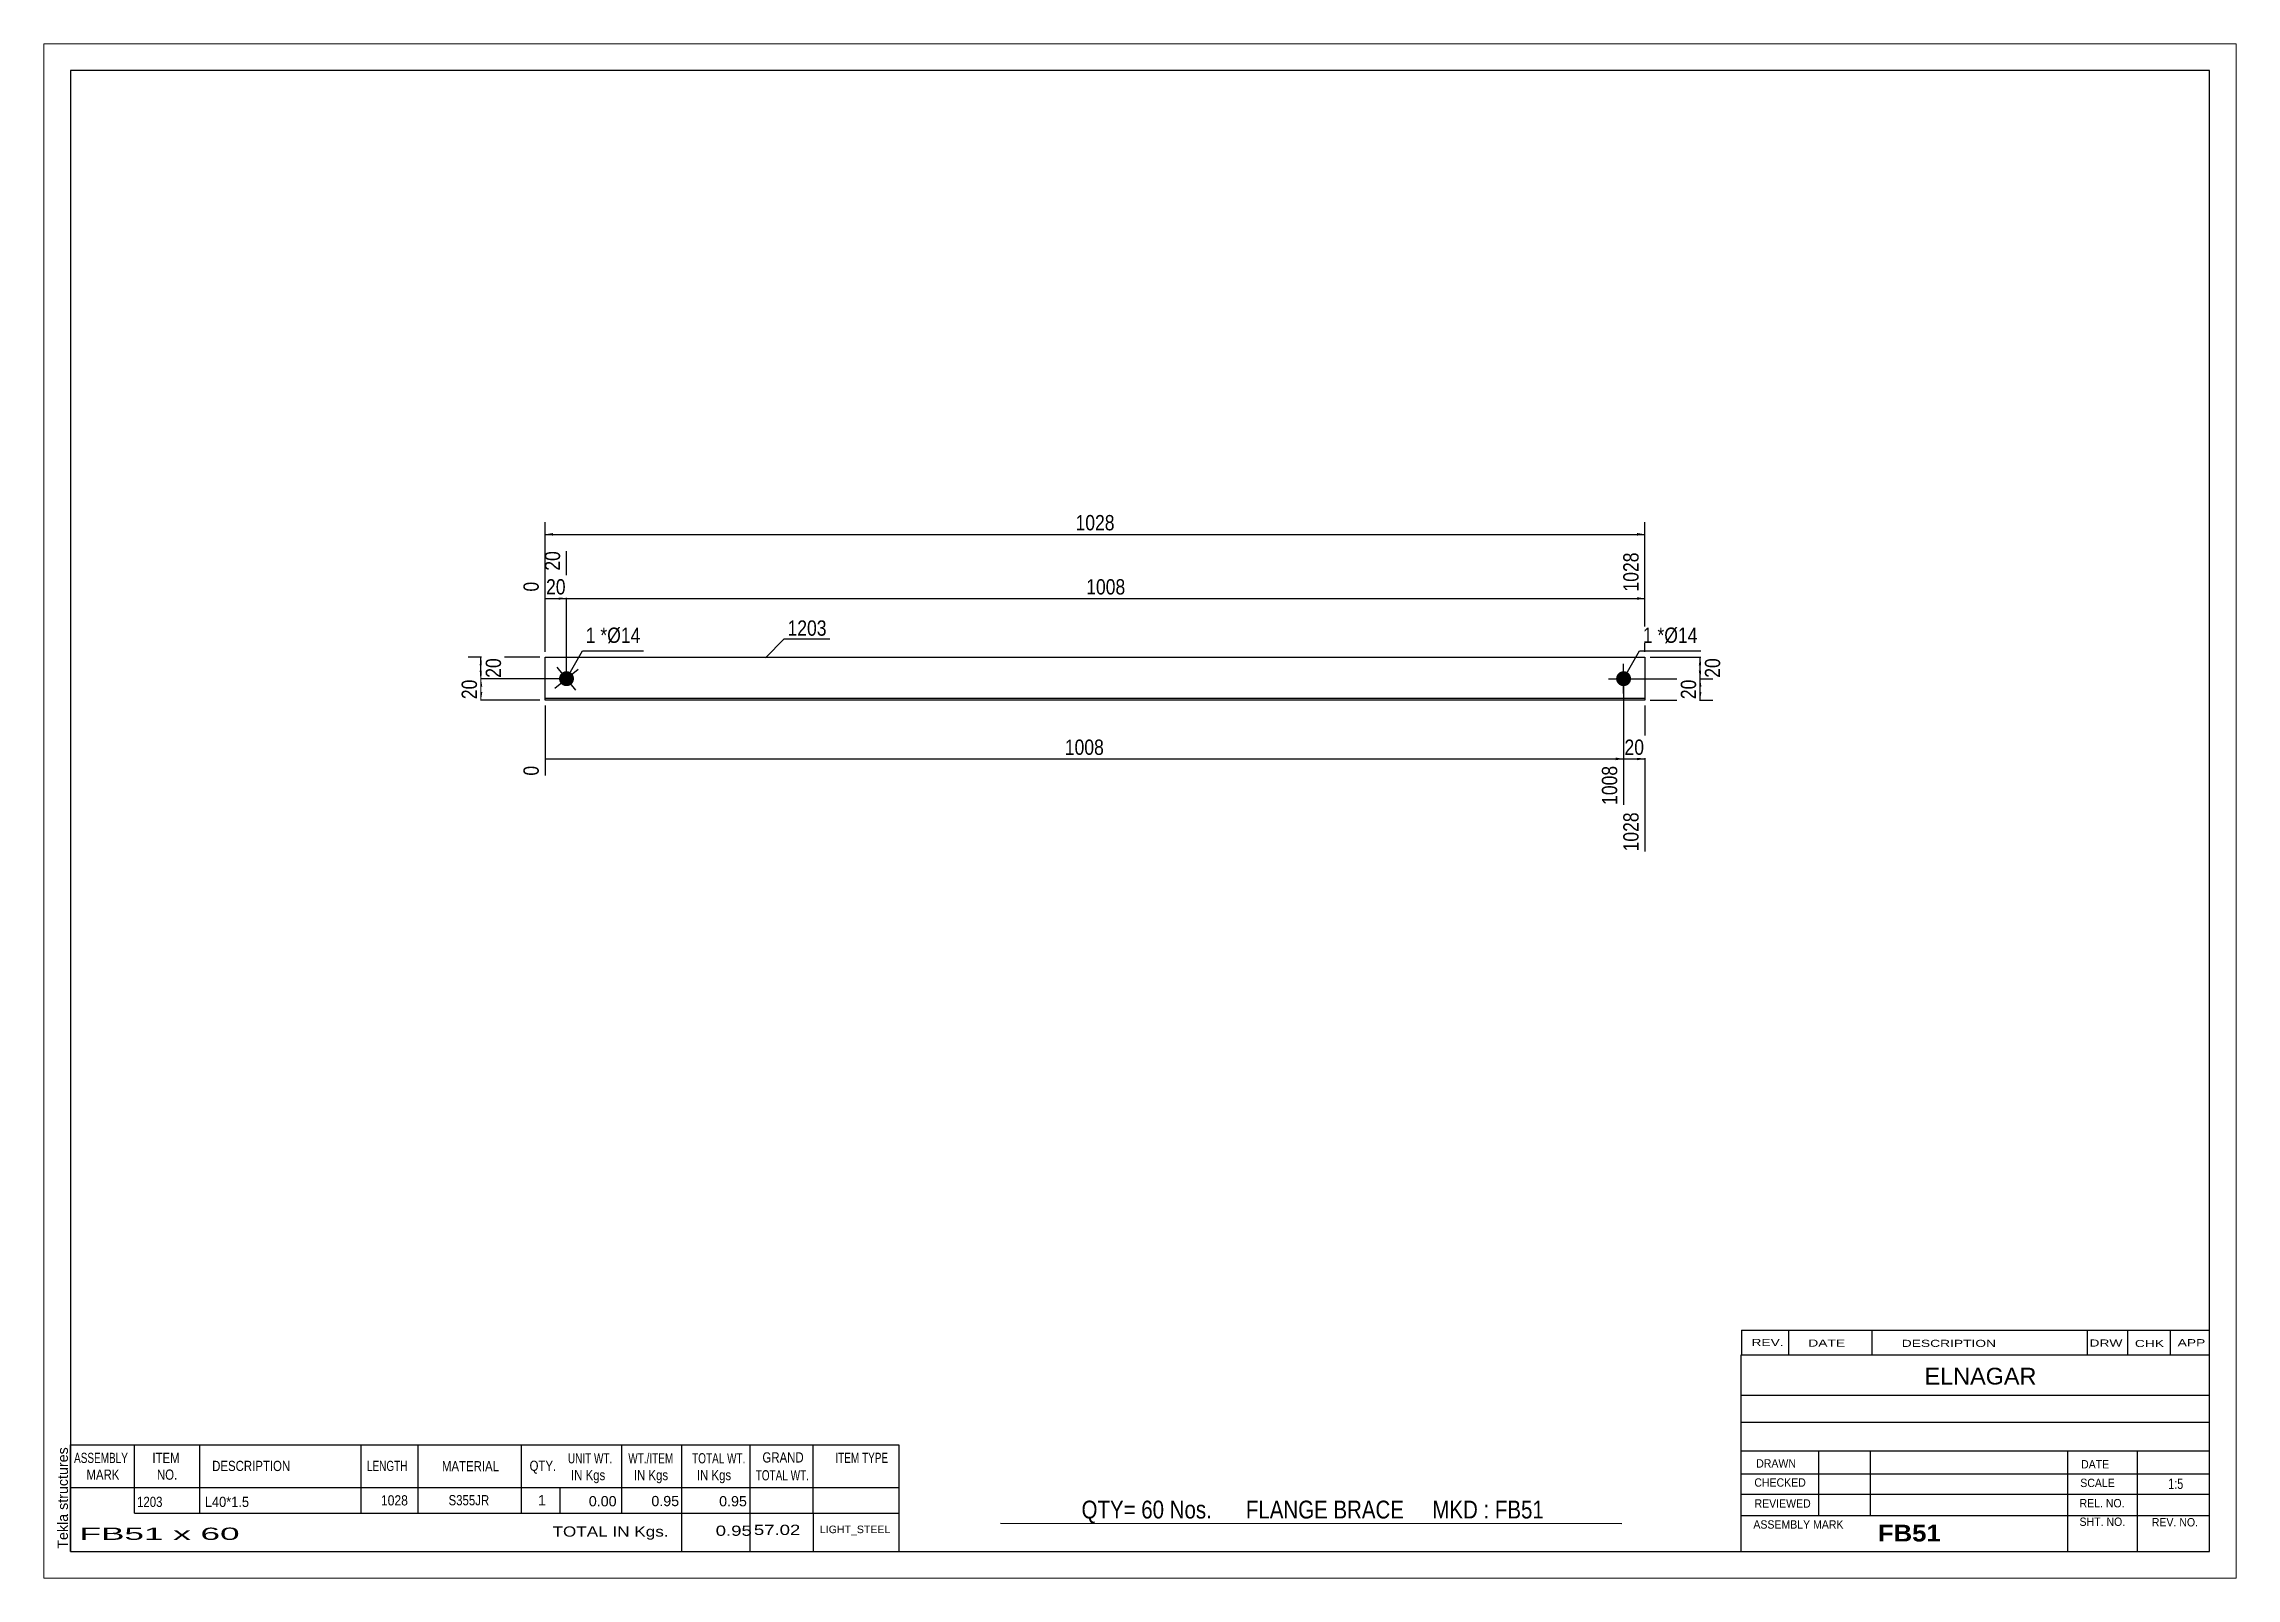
# Paper-space layout 'Layout1' of a CAD drawing. Header units: millimetres. Extents: x 0 to 410, y 0 to 287.
# The model-space entities are those that its viewports show. They can reach past a viewport. Long polylines and large blocks are cut down to what shows.
import ezdxf

# ---------------------------------------------------------------- set-up
doc = ezdxf.new("R2010")
doc.units = ezdxf.units.MM
doc.layers.add('Viewport layer', color=7, linetype='Continuous', plot=False)
doc.styles.add('Arial', font='ARIAL.TTF', dxfattribs={"height": 0.2})
doc.styles.add('Arial Bold', font='ARIALBD.TTF', dxfattribs={"height": 0.2})
doc.styles.add('Arial Narrow', font='ARIALN.TTF', dxfattribs={"height": 0.2})

# ---------------------------------------------------------------- blocks, each defined once
blk = doc.blocks.new('Unknown-629080271-1970')
at = {"color": 5, "linetype": 'Continuous'}
for p, q in [((405, 282), (5, 282)), ((5, 282), (5, 5)), ((405, 5), (405, 282)), ((5, 5), (405, 5))]:
    blk.add_line(p, q, dxfattribs=at)
at = {"color": 174, "linetype": 'Continuous', "style": 'Arial'}
blk.add_text('Tekla structures', height=1.9102, rotation=90, dxfattribs=at).set_placement((4.5, 5.5))
blk = doc.blocks.new('Part-629080271-1723 - 1708')
at = {"color": 2, "linetype": 'Continuous'}
for p, q in [((93.75, 164.25), (93.75, 172.25)), ((93.75, 172.25), (299.44, 172.25)), ((299.44, 172.25), (299.44, 164.25)), ((299.44, 164.55), (93.75, 164.55)), ((299.44, 164.25), (93.75, 164.25))]:
    blk.add_line(p, q, dxfattribs=at)
blk = doc.blocks.new('Bolt-629080271-1724 - 1708')
at = {"linetype": 'Continuous'}
blk.add_hatch(color=3, dxfattribs=at).paths.add_polyline_path([(96.86, 169.33, -1), (98.64, 167.17, -1)])
at = {"color": 3, "linetype": 'Continuous'}
for p, q in [((95.58, 166.48), (99.92, 170.02)), ((99.52, 166.08), (95.98, 170.42))]:
    blk.add_line(p, q, dxfattribs=at)
blk = doc.blocks.new('Bolt-629080271-1725 - 1708')
at = {"linetype": 'Continuous'}
blk.add_hatch(color=3, dxfattribs=at).paths.add_polyline_path([(295.44, 169.65, -1), (295.44, 166.85, -1)])
at = {"color": 3, "linetype": 'Continuous'}
for p, q in [((292.64, 168.25), (298.24, 168.25)), ((295.44, 165.45), (295.44, 171.05))]:
    blk.add_line(p, q, dxfattribs=at)
blk = doc.blocks.new('StraightDimension-629080271-1731 - 1708')
at = {"linetype": 'Continuous'}
blk.add_hatch(color=7, dxfattribs=at).paths.add_polyline_path([(297.94, 183.5), (299.44, 183.25), (297.94, 183)])
at = {"color": 7, "linetype": 'Continuous'}
for p, q in [((97.75, 169.25), (97.75, 192.11)), ((299.44, 173.25), (299.44, 191.86)), ((97.75, 183.25), (299.44, 183.25))]:
    blk.add_line(p, q, dxfattribs=at)
at = {"color": 0, "linetype": 'Continuous'}
blk.add_wipeout([(298.84, 192.46), (294.64, 192.46), (294.64, 183.95), (298.84, 183.95)], dxfattribs=at)
at = {"color": 0}
blk.add_wipeout([(202.85, 183.4), (202.85, 187.6), (194.34, 187.6), (194.34, 183.4)], dxfattribs=at)
at = {"color": 3, "linetype": 'Continuous', "style": 'Arial Narrow'}
blk.add_text('1028', height=2.863, rotation=90.0002, dxfattribs=at).set_placement((298.24, 184.55))
at = {"color": 3, "style": 'Arial Narrow'}
blk.add_text('1008', height=2.863, dxfattribs=at).set_placement((194.94, 184))
blk = doc.blocks.new('StraightDimension-629080271-1732 - 1708')
at = {"linetype": 'Continuous'}
blk.add_hatch(color=7, dxfattribs=at).paths.add_polyline_path([(96.25, 183.5), (97.75, 183.25), (96.25, 183)])
at = {"color": 7, "linetype": 'Continuous'}
for p, q in [((97.75, 169.25), (97.75, 192.11)), ((93.75, 173.25), (93.75, 186.38)), ((93.75, 183.25), (97.75, 183.25))]:
    blk.add_line(p, q, dxfattribs=at)
at = {"color": 0}
blk.add_wipeout([(98.18, 183.4), (98.18, 187.6), (93.32, 187.6), (93.32, 183.4)], dxfattribs=at)
at = {"color": 0, "linetype": 'Continuous'}
blk.add_wipeout([(97.15, 192.71), (92.95, 192.71), (92.95, 187.85), (97.15, 187.85)], dxfattribs=at)
blk.add_wipeout([(93.15, 186.98), (88.95, 186.98), (88.95, 183.95), (93.15, 183.95)], dxfattribs=at)
at = {"color": 3, "linetype": 'Continuous', "style": 'Arial Narrow'}
for s, height, p in [('20', 2.863, (96.55, 188.45)), ('0', 2.86, (92.55, 184.55))]:
    blk.add_text(s, height=height, rotation=90.0002, dxfattribs=at).set_placement(p)
at = {"color": 3, "style": 'Arial Narrow'}
blk.add_text('20', height=2.863, dxfattribs=at).set_placement((93.92, 184))
blk = doc.blocks.new('StraightDimension-629080271-1740 - 1708')
at = {"linetype": 'Continuous'}
blk.add_hatch(color=7, dxfattribs=at).paths.add_polyline_path([(297.94, 153.5), (299.44, 153.25), (297.94, 153)])
at = {"color": 7, "linetype": 'Continuous'}
for p, q in [((295.44, 167.25), (295.44, 144.64)), ((299.44, 163.25), (299.44, 135.94)), ((295.44, 153.25), (299.44, 153.25))]:
    blk.add_line(p, q, dxfattribs=at)
at = {"color": 0}
blk.add_wipeout([(299.87, 153.4), (299.87, 157.6), (295.01, 157.6), (295.01, 153.4)], dxfattribs=at)
at = {"color": 0, "linetype": 'Continuous'}
blk.add_wipeout([(298.84, 143.85), (294.64, 143.85), (294.64, 135.34), (298.84, 135.34)], dxfattribs=at)
at = {"color": 3, "style": 'Arial Narrow'}
blk.add_text('20', height=2.863, dxfattribs=at).set_placement((295.61, 154))
at = {"color": 3, "linetype": 'Continuous', "style": 'Arial Narrow'}
blk.add_text('1028', height=2.863, rotation=90.0002, dxfattribs=at).set_placement((298.24, 135.94))
blk = doc.blocks.new('StraightDimension-629080271-1741 - 1708')
at = {"linetype": 'Continuous'}
blk.add_hatch(color=7, dxfattribs=at).paths.add_polyline_path([(293.94, 153.5), (295.44, 153.25), (293.94, 153)])
at = {"color": 7, "linetype": 'Continuous'}
for p, q in [((295.44, 167.25), (295.44, 144.64)), ((93.75, 163.25), (93.75, 150.12)), ((93.75, 153.25), (295.44, 153.25))]:
    blk.add_line(p, q, dxfattribs=at)
at = {"color": 0}
blk.add_wipeout([(198.85, 153.4), (198.85, 157.6), (190.34, 157.6), (190.34, 153.4)], dxfattribs=at)
at = {"color": 0, "linetype": 'Continuous'}
for points in [[(93.15, 152.55), (88.95, 152.55), (88.95, 149.52), (93.15, 149.52)], [(294.84, 152.55), (290.64, 152.55), (290.64, 144.04), (294.84, 144.04)]]:
    blk.add_wipeout(points, dxfattribs=at)
at = {"color": 3, "style": 'Arial Narrow'}
blk.add_text('1008', height=2.863, dxfattribs=at).set_placement((190.94, 154))
at = {"color": 3, "linetype": 'Continuous', "style": 'Arial Narrow'}
for s, height, p in [('0', 2.86, (92.55, 150.12)), ('1008', 2.863, (294.24, 144.64))]:
    blk.add_text(s, height=height, rotation=90.0002, dxfattribs=at).set_placement(p)
blk = doc.blocks.new('StraightDimension-629080271-1750 - 1708')
at = {"linetype": 'Continuous'}
for points in [[(95.25, 195), (93.75, 195.25), (95.25, 195.5)], [(297.94, 195.5), (299.44, 195.25), (297.94, 195)]]:
    blk.add_hatch(color=7, dxfattribs=at).paths.add_polyline_path(points)
at = {"color": 7, "linetype": 'Continuous'}
for p, q in [((93.75, 173.25), (93.75, 197.5)), ((299.44, 173.25), (299.44, 197.5)), ((93.75, 195.25), (299.44, 195.25))]:
    blk.add_line(p, q, dxfattribs=at)
at = {"color": 0}
blk.add_wipeout([(200.85, 195.4), (200.85, 199.6), (192.34, 199.6), (192.34, 195.4)], dxfattribs=at)
at = {"color": 3, "style": 'Arial Narrow'}
blk.add_text('1028', height=2.863, dxfattribs=at).set_placement((192.94, 196))
blk = doc.blocks.new('StraightDimension-629080271-1754 - 1708')
at = {"linetype": 'Continuous'}
for points in [[(81.5, 170.75), (81.75, 172.25), (82, 170.75)], [(82, 169.75), (81.75, 168.25), (81.5, 169.75)]]:
    blk.add_hatch(color=7, dxfattribs=at).paths.add_polyline_path(points)
at = {"color": 7, "linetype": 'Continuous'}
for p, q in [((92.75, 172.25), (79.35, 172.25)), ((81.75, 168.25), (81.75, 172.25)), ((96.75, 168.25), (79.35, 168.25))]:
    blk.add_line(p, q, dxfattribs=at)
at = {"color": 0}
blk.add_wipeout([(86.1, 172.68), (81.9, 172.68), (81.9, 167.82), (86.1, 167.82)], dxfattribs=at)
at = {"color": 3, "style": 'Arial Narrow'}
blk.add_text('20', height=2.863, rotation=90.0002, dxfattribs=at).set_placement((85.5, 168.42))
blk = doc.blocks.new('StraightDimension-629080271-1755 - 1708')
at = {"linetype": 'Continuous'}
for points in [[(81.5, 166.75), (81.75, 168.25), (82, 166.75)], [(82, 165.75), (81.75, 164.25), (81.5, 165.75)]]:
    blk.add_hatch(color=7, dxfattribs=at).paths.add_polyline_path(points)
at = {"color": 7, "linetype": 'Continuous'}
for p, q in [((96.75, 168.25), (79.5, 168.25)), ((81.75, 164.25), (81.75, 168.25)), ((92.75, 164.25), (79.5, 164.25))]:
    blk.add_line(p, q, dxfattribs=at)
at = {"color": 0}
blk.add_wipeout([(81.6, 168.68), (77.4, 168.68), (77.4, 163.82), (81.6, 163.82)], dxfattribs=at)
at = {"color": 3, "style": 'Arial Narrow'}
blk.add_text('20', height=2.863, rotation=90.0002, dxfattribs=at).set_placement((81, 164.42))
blk = doc.blocks.new('StraightDimension-629080271-1762 - 1708')
at = {"linetype": 'Continuous'}
for points in [[(309.5, 170.75), (309.75, 172.25), (310, 170.75)], [(310, 169.75), (309.75, 168.25), (309.5, 169.75)]]:
    blk.add_hatch(color=7, dxfattribs=at).paths.add_polyline_path(points)
at = {"color": 7, "linetype": 'Continuous'}
for p, q in [((300.44, 172.25), (312, 172.25)), ((309.75, 168.25), (309.75, 172.25)), ((296.44, 168.25), (312, 168.25))]:
    blk.add_line(p, q, dxfattribs=at)
at = {"color": 0}
blk.add_wipeout([(314.1, 172.68), (309.9, 172.68), (309.9, 167.82), (314.1, 167.82)], dxfattribs=at)
at = {"color": 3, "style": 'Arial Narrow'}
blk.add_text('20', height=2.863, rotation=90.0002, dxfattribs=at).set_placement((313.5, 168.42))
blk = doc.blocks.new('StraightDimension-629080271-1763 - 1708')
at = {"linetype": 'Continuous'}
for points in [[(309.5, 166.75), (309.75, 168.25), (310, 166.75)], [(310, 165.75), (309.75, 164.25), (309.5, 165.75)]]:
    blk.add_hatch(color=7, dxfattribs=at).paths.add_polyline_path(points)
at = {"color": 7, "linetype": 'Continuous'}
for p, q in [((296.44, 168.25), (312.15, 168.25)), ((309.75, 164.25), (309.75, 168.25)), ((300.44, 164.25), (312.15, 164.25))]:
    blk.add_line(p, q, dxfattribs=at)
at = {"color": 0}
blk.add_wipeout([(309.6, 168.68), (305.4, 168.68), (305.4, 163.82), (309.6, 163.82)], dxfattribs=at)
at = {"color": 3, "style": 'Arial Narrow'}
blk.add_text('20', height=2.863, rotation=90.0002, dxfattribs=at).set_placement((309, 164.42))
blk = doc.blocks.new('CBS_BOM-629080271-1981')
at = {"color": 7, "linetype": 'Continuous'}
for p, q in [((4.97, 16.97), (4.97, 24.97)), ((4.97, 24.97), (159.89, 24.97)), ((16.97, 16.97), (16.97, 24.97)), ((29.16, 16.97), (29.16, 24.97)), ((59.32, 16.97), (59.32, 24.97)), ((70, 16.97), (70, 24.97)), ((89.32, 16.97), (89.32, 24.97)), ((108.12, 16.97), (108.12, 24.97)), ((119.33, 16.97), (119.33, 24.97)), ((132.12, 16.97), (132.12, 24.97)), ((143.87, 16.97), (143.87, 24.97)), ((159.89, 24.96), (159.89, 16.98)), ((4.97, 16.97), (159.89, 16.97)), ((4.97, 12.17), (4.97, 16.97)), ((16.97, 12.17), (16.97, 16.97)), ((29.16, 12.17), (29.16, 16.97)), ((59.32, 12.17), (59.32, 16.97)), ((70, 12.17), (70, 16.97)), ((89.32, 12.17), (89.32, 16.97)), ((96.58, 12.17), (96.58, 16.97)), ((108.12, 12.17), (108.12, 16.97)), ((119.33, 12.17), (119.33, 16.97)), ((132.12, 12.17), (132.12, 16.97)), ((143.89, 12.17), (143.89, 16.97)), ((159.89, 16.97), (159.89, 12.17)), ((4.97, 4.97), (4.97, 12.15)), ((16.97, 12.17), (159.89, 12.17)), ((119.33, 4.97), (119.33, 12.15)), ((132.12, 4.97), (132.12, 12.15)), ((143.93, 4.97), (143.93, 12.15)), ((159.89, 12.17), (159.89, 4.97)), ((4.97, 4.97), (159.89, 4.97))]:
    blk.add_line(p, q, dxfattribs=at)
at = {"color": 3, "linetype": 'Continuous', "style": 'Arial'}
for s, height, width, p in [('ASSEMBLY', 1.91, 0.7, (5.65, 21.54)), ('ITEM', 1.91, 0.8, (20.3, 21.54)), ('DESCRIPTION', 1.9102, 0.8, (31.48, 20.04)), ('LENGTH', 1.91, 0.7, (60.43, 20.04)), ('MATERIAL', 1.91, 0.8, (74.45, 19.99)), ('QTY.', 1.91, 0.8, (90.84, 20.07)), ('UNIT WT.', 1.91, 0.7, (98.01, 21.47)), ('WT./ITEM', 1.91, 0.7, (109.3, 21.47)), ('TOTAL WT.', 1.91, 0.7, (121.24, 21.47)), ('GRAND', 1.91, 0.8, (134.39, 21.63)), ('ITEM TYPE', 1.91, 0.7, (148.03, 21.55)), ('MARK', 1.91, 0.8, (7.97, 18.41)), ('NO.', 1.91, 0.8, (21.15, 18.41)), ('IN Kgs', 1.91, 0.8, (98.59, 18.33)), ('IN Kgs', 1.91, 0.8, (110.34, 18.33)), ('IN Kgs', 1.91, 0.8, (122.13, 18.33)), ('TOTAL WT.', 1.91, 0.7, (133.13, 18.29))]:
    blk.add_text(s, height=height, dxfattribs=dict(at, width=width)).set_placement(p)
at = {"color": 7, "linetype": 'Continuous', "style": 'Arial'}
for s, width, p in [('1203', 0.8, (17.43, 13.32)), ('L40*1.5', 0.9, (30.1, 13.32)), ('1028', 0.85, (63.04, 13.6)), ('S355JR', 0.8, (75.69, 13.63))]:
    blk.add_text(s, height=1.91, dxfattribs=dict(at, width=width)).set_placement(p)
for s, p in [('1', (92.41, 13.63)), ('0.00', (101.92, 13.44)), ('0.95', (113.62, 13.47)), ('0.95', (126.29, 13.44))]:
    blk.add_text(s, height=1.91, dxfattribs=at).set_placement(p)
at = {"color": 6, "linetype": 'Continuous', "style": 'Arial'}
for s, height, width, p in [('FB51 x 60', 2.292, 2.05, (6.69, 7.16)), ('TOTAL IN Kgs.', 1.9102, 1.2, (95.13, 7.77)), ('0.95', 1.91, 1.3, (125.65, 7.92)), ('57.02', 1.91, 1.3, (132.79, 8.08))]:
    blk.add_text(s, height=height, dxfattribs=dict(at, width=width)).set_placement(p)
blk.add_text('LIGHT_STEEL', height=1.4135, dxfattribs=at).set_placement((145.14, 8.42))
blk = doc.blocks.new('CBS_CALLOFF-629080271-1982')
at = {"color": 7, "linetype": 'Continuous'}
blk.add_line((178.88, 10.27), (295.11, 10.25), dxfattribs=at)
at = {"color": 3, "linetype": 'Continuous', "style": 'Arial Narrow'}
blk.add_text('QTY= 60 Nos.      FLANGE BRACE     MKD : FB51', height=3.3405, dxfattribs=at).set_placement((194.07, 11.16))
blk = doc.blocks.new('CBS_NAME_BLOG-629080271-1983')
at = {"color": 7, "linetype": 'Continuous'}
for p, q in [((317.41, 41.75), (404.93, 41.75)), ((317.41, 5.04), (317.41, 41.75)), ((317.41, 34.21), (404.93, 34.21)), ((317.48, 29.16), (405, 29.16)), ((317.41, 23.79), (404.93, 23.79)), ((331.93, 11.68), (331.93, 23.78)), ((341.62, 11.71), (341.62, 23.78)), ((378.53, 5.04), (378.53, 23.77)), ((391.58, 5.04), (391.58, 23.78)), ((317.42, 19.49), (405, 19.51)), ((317.41, 15.74), (404.93, 15.74)), ((317.41, 11.7), (404.93, 11.7)), ((317.41, 5), (405, 5))]:
    blk.add_line(p, q, dxfattribs=at)
at = {"color": 3, "linetype": 'Continuous', "style": 'Arial'}
blk.add_text('ELNAGAR', height=3.133, dxfattribs=at).set_placement((351.73, 36.22))
at = {"color": 3, "linetype": 'Continuous'}
for s, height, style, width, p in [('DRAWN', 1.566, 'Arial', 0.9, (320.24, 20.68)), ('DATE', 1.566, 'Arial', 0.9, (381, 20.52)), ('CHECKED', 1.566, 'Arial', 0.9, (319.89, 17.11)), ('SCALE', 1.566, 'Arial', 0.9, (380.85, 17.04)), ('1:5', 1.957, 'Arial Narrow', 0.9, (397.3, 16.68)), ('REVIEWED', 1.566, 'Arial', 0.9, (319.93, 13.19)), ('REL. NO.', 1.566, 'Arial', 0.9, (380.71, 13.24)), ('ASSEMBLY MARK', 1.5663, 'Arial', 0.9, (319.71, 9.26)), ('FB51', 3.131, 'Arial Bold', 1.1, (342.99, 6.86)), ('SHT. NO.', 1.566, 'Arial', 0.9, (380.71, 9.77)), ('REV. NO.', 1.566, 'Arial', 0.9, (394.23, 9.68))]:
    blk.add_text(s, height=height, dxfattribs=dict(at, style=style, width=width)).set_placement(p)
blk = doc.blocks.new('CBS_REVISION-629080271-1984')
at = {"color": 7, "linetype": 'Continuous'}
for p, q in [((317.49, 46.38), (404.99, 46.38)), ((317.49, 46.38), (317.49, 41.75)), ((326.29, 46.38), (326.29, 41.75)), ((341.88, 46.38), (341.88, 41.81)), ((382.14, 46.38), (382.14, 41.75)), ((389.68, 46.38), (389.68, 41.75)), ((397.63, 46.38), (397.63, 41.75)), ((317.49, 41.75), (404.99, 41.75))]:
    blk.add_line(p, q, dxfattribs=at)
at = {"color": 7, "style": 'Arial Narrow', "width": 1.7}
for s, height, p in [('REV.', 1.326, (319.35, 43.43)), ('DATE', 1.326, (329.98, 43.31)), ('DESCRIPTION', 1.3257, (347.46, 43.26)), ('DRW', 1.326, (382.57, 43.32)), ('CHK', 1.326, (391.06, 43.23)), ('APP', 1.326, (399.06, 43.38))]:
    blk.add_text(s, height=height, dxfattribs=at).set_placement(p)
blk = doc.blocks.new('Mark-629080271-1771 - 1708')
at = {"color": 0}
blk.add_wipeout([(146.39, 176.29), (146.39, 179.29), (139.08, 179.29), (139.08, 176.29)], dxfattribs=at)
blk.add_wipeout([(146.39, 176.29), (146.39, 179.29), (139.08, 179.29), (139.08, 176.29)], dxfattribs=at)
at = {"color": 7, "linetype": 'Continuous'}
for p, q in [((134.95, 172.15), (138.48, 175.69)), ((138.48, 175.69), (146.99, 175.69))]:
    blk.add_line(p, q, dxfattribs=at)
at = {"color": 3, "style": 'Arial Narrow'}
blk.add_text('1203', height=2.863, dxfattribs=at).set_placement((139.08, 176.29))
blk = doc.blocks.new('Mark-629080271-1774 - 1708')
at = {"color": 0}
blk.add_wipeout([(103.18, 174.95), (103.18, 177.95), (101.35, 177.95), (101.35, 174.95)], dxfattribs=at)
blk.add_wipeout([(103.18, 174.95), (103.18, 177.95), (101.35, 177.95), (101.35, 174.95)], dxfattribs=at)
at = {"color": 7, "linetype": 'Continuous'}
blk.add_line((97.75, 168.25), (100.75, 173.45), dxfattribs=at)
at = {"color": 0}
blk.add_wipeout([(105.36, 174.95), (105.36, 177.95), (104.08, 177.95), (104.08, 174.95)], dxfattribs=at)
blk.add_wipeout([(105.36, 174.95), (105.36, 177.95), (104.08, 177.95), (104.08, 174.95)], dxfattribs=at)
at = {"color": 3, "style": 'Arial Narrow'}
blk.add_text('1', height=2.86, dxfattribs=at).set_placement((101.35, 174.95))
at = {"color": 0}
blk.add_wipeout([(111.57, 174.95), (111.57, 177.95), (105.36, 177.95), (105.36, 174.95)], dxfattribs=at)
blk.add_wipeout([(111.57, 174.95), (111.57, 177.95), (105.36, 177.95), (105.36, 174.95)], dxfattribs=at)
at = {"color": 7, "linetype": 'Continuous'}
blk.add_line((100.75, 173.45), (112.17, 173.45), dxfattribs=at)
at = {"color": 3, "style": 'Arial Narrow'}
for s, height, p in [('*', 2.86, (104.08, 174.95)), ('Ø14', 2.863, (105.36, 174.95))]:
    blk.add_text(s, height=height, dxfattribs=at).set_placement(p)
blk = doc.blocks.new('Mark-629080271-1775 - 1708')
at = {"color": 0}
blk.add_wipeout([(300.87, 174.95), (300.87, 177.95), (299.04, 177.95), (299.04, 174.95)], dxfattribs=at)
blk.add_wipeout([(300.87, 174.95), (300.87, 177.95), (299.04, 177.95), (299.04, 174.95)], dxfattribs=at)
at = {"color": 7, "linetype": 'Continuous'}
blk.add_line((295.44, 168.25), (298.44, 173.45), dxfattribs=at)
at = {"color": 0}
blk.add_wipeout([(303.05, 174.95), (303.05, 177.95), (301.77, 177.95), (301.77, 174.95)], dxfattribs=at)
blk.add_wipeout([(303.05, 174.95), (303.05, 177.95), (301.77, 177.95), (301.77, 174.95)], dxfattribs=at)
at = {"color": 3, "style": 'Arial Narrow'}
blk.add_text('1', height=2.86, dxfattribs=at).set_placement((299.04, 174.95))
at = {"color": 0}
blk.add_wipeout([(309.26, 174.95), (309.26, 177.95), (303.05, 177.95), (303.05, 174.95)], dxfattribs=at)
blk.add_wipeout([(309.26, 174.95), (309.26, 177.95), (303.05, 177.95), (303.05, 174.95)], dxfattribs=at)
at = {"color": 7, "linetype": 'Continuous'}
blk.add_line((298.44, 173.45), (309.86, 173.45), dxfattribs=at)
at = {"color": 3, "style": 'Arial Narrow'}
for s, height, p in [('*', 2.86, (301.77, 174.95)), ('Ø14', 2.863, (303.05, 174.95))]:
    blk.add_text(s, height=height, dxfattribs=at).set_placement(p)

msp = doc.modelspace()

# ---------------------------------------------------------------- block references
for name in ['Unknown-629080271-1970', 'Part-629080271-1723 - 1708', 'Bolt-629080271-1724 - 1708', 'Bolt-629080271-1725 - 1708', 'CBS_REVISION-629080271-1984', 'CBS_NAME_BLOG-629080271-1983', 'CBS_BOM-629080271-1981', 'CBS_CALLOFF-629080271-1982']:
    msp.add_blockref(name, (0, 0))

# ---------------------------------------------------------------- next in the draw order: block references
msp.add_blockref('StraightDimension-629080271-1731 - 1708', (0, 0))

# ---------------------------------------------------------------- next in the draw order: block references
for name in ['StraightDimension-629080271-1732 - 1708', 'StraightDimension-629080271-1740 - 1708']:
    msp.add_blockref(name, (0, 0))

# ---------------------------------------------------------------- next in the draw order: block references
for name in ['StraightDimension-629080271-1750 - 1708', 'StraightDimension-629080271-1741 - 1708']:
    msp.add_blockref(name, (0, 0))

# ---------------------------------------------------------------- next in the draw order: block references
for name in ['Mark-629080271-1771 - 1708', 'StraightDimension-629080271-1754 - 1708', 'StraightDimension-629080271-1762 - 1708']:
    msp.add_blockref(name, (0, 0))

# ---------------------------------------------------------------- next in the draw order: block references
for name in ['StraightDimension-629080271-1755 - 1708', 'StraightDimension-629080271-1763 - 1708']:
    msp.add_blockref(name, (0, 0))

# ---------------------------------------------------------------- next in the draw order: block references
for name in ['Mark-629080271-1774 - 1708', 'Mark-629080271-1775 - 1708']:
    msp.add_blockref(name, (0, 0))

psp = doc.layouts.get("Layout1")

# ---------------------------------------------------------------- viewports
at = {"layer": 'Viewport layer', "view_target_point": (205, 143.5)}
psp.add_viewport(center=(205, 143.5), size=(410, 287), view_center_point=(0, 0), view_height=287, dxfattribs=at)

doc.saveas('drawing.dxf')
